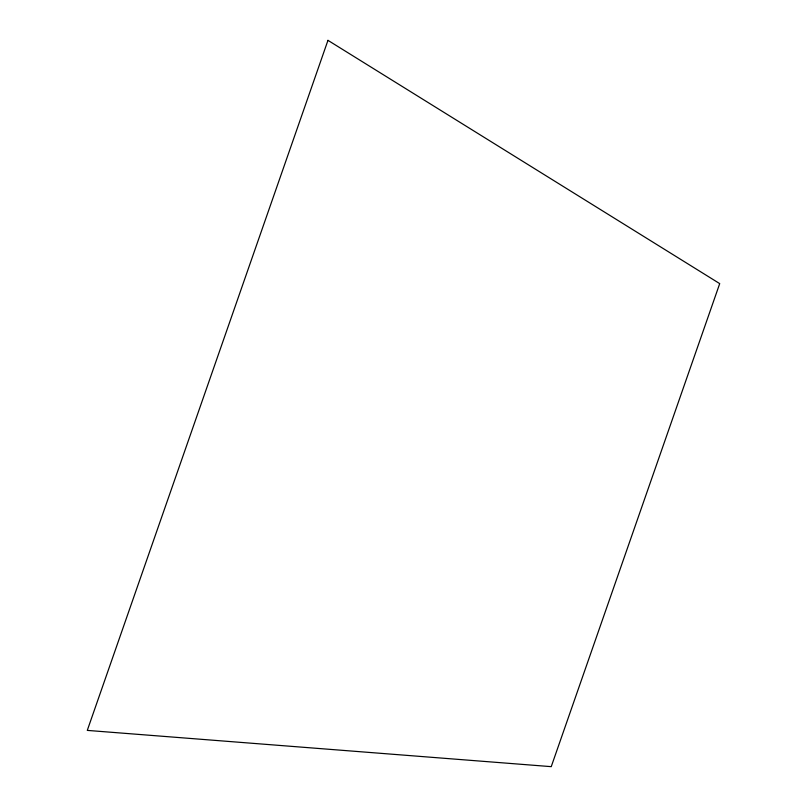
<?xml version="1.0" encoding="UTF-8"?>
<svg xmlns="http://www.w3.org/2000/svg" width="807" height="807" viewBox="0 0 807 807"><rect width="100%" height="100%" fill="white"/><g stroke="black" fill="none" stroke-linecap="round" stroke-linejoin="round"><path stroke-width="1.21" d="M327.965 40.35L87.287 730.396L551.242 766.65L719.713 283.62L327.965 40.35"/></g></svg>
